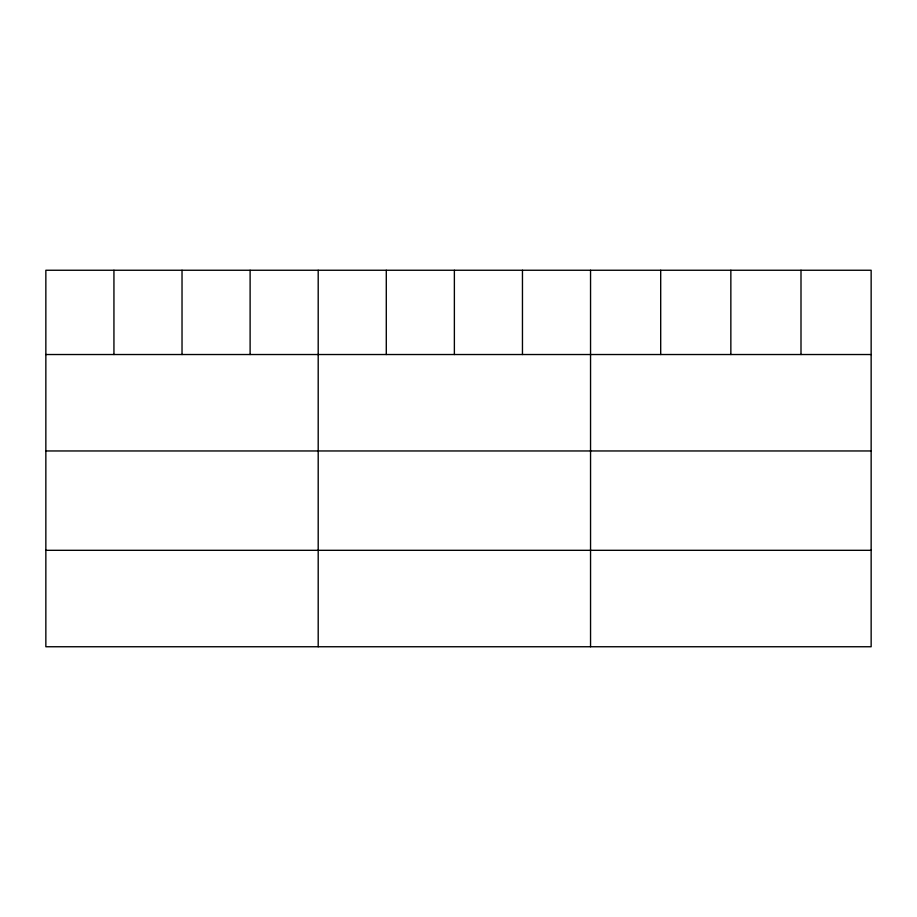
<?xml version="1.0" encoding="UTF-8"?>
<svg xmlns="http://www.w3.org/2000/svg" width="917" height="917" viewBox="0 0 917 917"><rect width="100%" height="100%" fill="white"/><g stroke="black" fill="none" stroke-linecap="round" stroke-linejoin="round"><path stroke-width="1.38" d="M871.15 354.524L871.15 646.749L45.85 646.749L45.85 270.251L871.15 270.251L871.15 354.524L45.85 354.524M45.85 450.958L871.15 450.958M45.85 550.315L871.15 550.315M800.999 270.251L800.999 354.524M730.849 270.251L730.849 354.524M660.698 270.251L660.698 354.524M590.548 270.251L590.548 646.749M522.461 270.251L522.461 354.524M454.373 270.251L454.373 354.524M386.286 270.251L386.286 354.524M318.199 270.251L318.199 646.749M250.112 270.251L250.112 354.524M182.025 270.251L182.025 354.524M113.937 270.251L113.937 354.524"/></g></svg>
